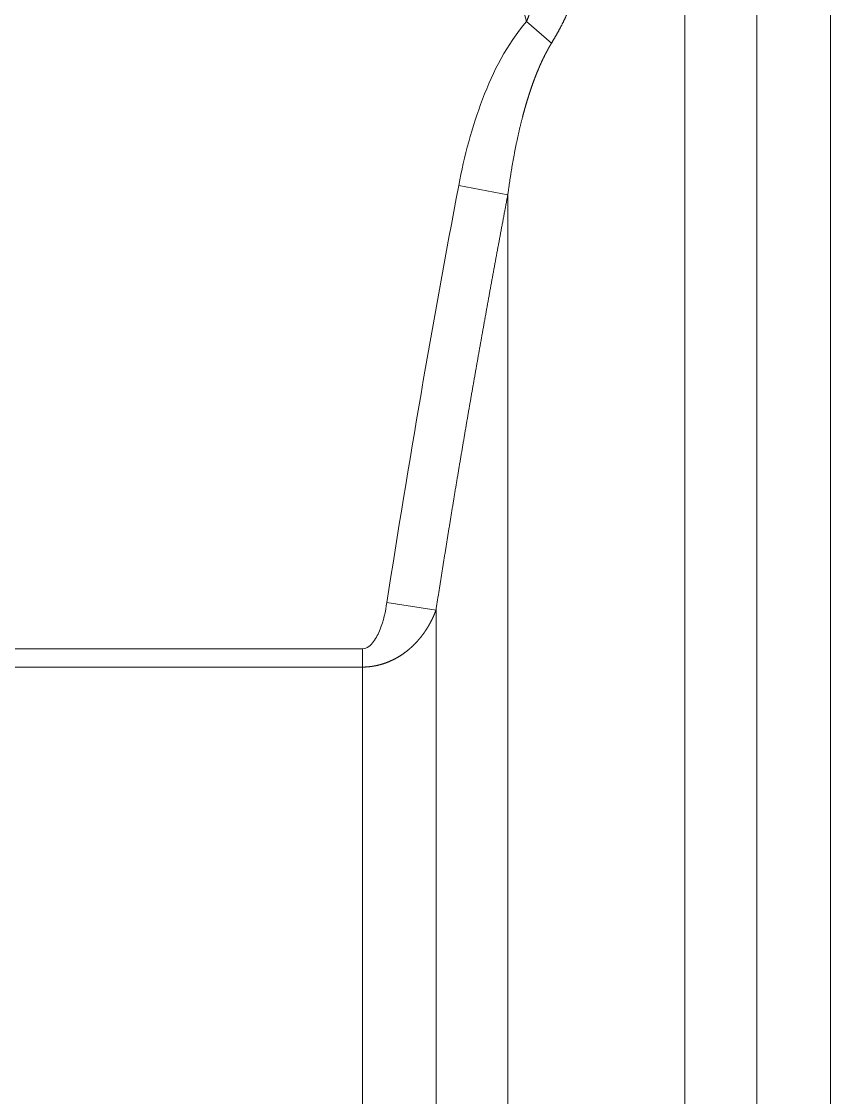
# Model space of a CAD drawing. Header units: millimetres. Extents: x 4664 to 8864, y -38 to 2932.
# Drawn here: x 7968.59 to 7981.71, y 2231.65 to 2249.11 of the extents above; entities that cross this region are included whole.
import ezdxf

# ---------------------------------------------------------------- set-up
doc = ezdxf.new("R2010")
doc.units = ezdxf.units.MM

msp = doc.modelspace()

# ---------------------------------------------------------------- linework, layer by layer
at = {"lineweight": 5}
for p, q in [((7979.355, 2217.773), (7979.355, 2274.057)), ((7981.715, 2217.553), (7981.715, 2271.134)), ((7980.52, 2218.747), (7980.52, 2270.722)), ((7976.786, 2249.114), (7977.19, 2248.762)), ((7975.685, 2246.452), (7976.482, 2246.302)), ((7976.482, 2217.773), (7976.482, 2246.302)), ((7975.317, 2239.559), (7974.52, 2239.682)), ((7975.317, 2239.559), (7975.317, 2218.747)), ((7963.066, 2238.931), (7974.122, 2238.931)), ((7974.122, 2217.553), (7974.122, 2238.931)), ((7974.122, 2238.634), (7963.066, 2238.634))]:
    msp.add_line(p, q, dxfattribs=at)
msp.add_arc((7968.777, 2247.049), 8.271, 14.4585, 90, dxfattribs=at)
for points, knots in [([(7977.397, 2252.191), (7977.398, 2252.189), (7977.4, 2252.183), (7977.403, 2252.176), (7977.406, 2252.168), (7977.409, 2252.16), (7977.412, 2252.153), (7977.416, 2252.145), (7977.419, 2252.137), (7977.422, 2252.129), (7977.425, 2252.122), (7977.428, 2252.114), (7977.431, 2252.106), (7977.434, 2252.098), (7977.437, 2252.09), (7977.44, 2252.083), (7977.443, 2252.075), (7977.446, 2252.067), (7977.449, 2252.059), (7977.452, 2252.051), (7977.455, 2252.043), (7977.458, 2252.035), (7977.461, 2252.027), (7977.463, 2252.019), (7977.466, 2252.011), (7977.469, 2252.003), (7977.472, 2251.995), (7977.475, 2251.987), (7977.478, 2251.979), (7977.48, 2251.97), (7977.483, 2251.962), (7977.486, 2251.954), (7977.489, 2251.946), (7977.492, 2251.938), (7977.494, 2251.93), (7977.497, 2251.921), (7977.5, 2251.913), (7977.502, 2251.905), (7977.505, 2251.897), (7977.508, 2251.888), (7977.51, 2251.88), (7977.513, 2251.872), (7977.516, 2251.864), (7977.518, 2251.855), (7977.521, 2251.847), (7977.523, 2251.838), (7977.526, 2251.83), (7977.528, 2251.822), (7977.531, 2251.813), (7977.534, 2251.805), (7977.536, 2251.796), (7977.538, 2251.788), (7977.541, 2251.779), (7977.543, 2251.771), (7977.546, 2251.762), (7977.548, 2251.754), (7977.551, 2251.745), (7977.553, 2251.737), (7977.555, 2251.728), (7977.558, 2251.719), (7977.56, 2251.711), (7977.563, 2251.702), (7977.565, 2251.694), (7977.567, 2251.685), (7977.569, 2251.676), (7977.572, 2251.668), (7977.574, 2251.659), (7977.576, 2251.65), (7977.578, 2251.641), (7977.581, 2251.633), (7977.583, 2251.624), (7977.585, 2251.615), (7977.587, 2251.606), (7977.589, 2251.597), (7977.591, 2251.589), (7977.594, 2251.58), (7977.596, 2251.571), (7977.598, 2251.562), (7977.6, 2251.553), (7977.602, 2251.544), (7977.604, 2251.535), (7977.606, 2251.526), (7977.608, 2251.517), (7977.61, 2251.509), (7977.612, 2251.5), (7977.614, 2251.491), (7977.616, 2251.482), (7977.618, 2251.473), (7977.62, 2251.463), (7977.622, 2251.454), (7977.624, 2251.445), (7977.625, 2251.436), (7977.627, 2251.427), (7977.629, 2251.418), (7977.631, 2251.409), (7977.633, 2251.4), (7977.635, 2251.391), (7977.643, 2251.348), (7977.657, 2251.272), (7977.674, 2251.162), (7977.688, 2251.053), (7977.699, 2250.944), (7977.708, 2250.836), (7977.713, 2250.728), (7977.716, 2250.621), (7977.716, 2250.545), (7977.715, 2250.499), (7977.715, 2250.484), (7977.714, 2250.469), (7977.714, 2250.454), (7977.713, 2250.439), (7977.713, 2250.424), (7977.712, 2250.409), (7977.711, 2250.394), (7977.711, 2250.379), (7977.71, 2250.364), (7977.709, 2250.349), (7977.708, 2250.334), (7977.707, 2250.319), (7977.706, 2250.304), (7977.705, 2250.29), (7977.704, 2250.275), (7977.703, 2250.26), (7977.701, 2250.245), (7977.7, 2250.231), (7977.699, 2250.216), (7977.697, 2250.202), (7977.696, 2250.187), (7977.694, 2250.173), (7977.692, 2250.158), (7977.691, 2250.144), (7977.689, 2250.129), (7977.687, 2250.115), (7977.685, 2250.101), (7977.683, 2250.086), (7977.681, 2250.072), (7977.679, 2250.058), (7977.677, 2250.044), (7977.675, 2250.03), (7977.673, 2250.015), (7977.671, 2250.001), (7977.668, 2249.987), (7977.666, 2249.973), (7977.663, 2249.959), (7977.661, 2249.945), (7977.658, 2249.931), (7977.656, 2249.917), (7977.653, 2249.904), (7977.65, 2249.89), (7977.647, 2249.876), (7977.645, 2249.862), (7977.642, 2249.848), (7977.639, 2249.835), (7977.636, 2249.821), (7977.633, 2249.807), (7977.629, 2249.794), (7977.626, 2249.78), (7977.623, 2249.767), (7977.62, 2249.753), (7977.616, 2249.74), (7977.613, 2249.726), (7977.609, 2249.713), (7977.606, 2249.699), (7977.602, 2249.686), (7977.598, 2249.673), (7977.595, 2249.659), (7977.591, 2249.646), (7977.587, 2249.633), (7977.583, 2249.619), (7977.579, 2249.606), (7977.575, 2249.593), (7977.571, 2249.58), (7977.567, 2249.567), (7977.563, 2249.554), (7977.559, 2249.541), (7977.554, 2249.527), (7977.55, 2249.514), (7977.546, 2249.501), (7977.541, 2249.489), (7977.537, 2249.476), (7977.532, 2249.463), (7977.527, 2249.45), (7977.523, 2249.437), (7977.518, 2249.424), (7977.513, 2249.411), (7977.508, 2249.399), (7977.504, 2249.386), (7977.499, 2249.373), (7977.494, 2249.36), (7977.489, 2249.348), (7977.483, 2249.335), (7977.478, 2249.322), (7977.473, 2249.31), (7977.468, 2249.297), (7977.462, 2249.285), (7977.457, 2249.272), (7977.452, 2249.259), (7977.446, 2249.247), (7977.441, 2249.234), (7977.435, 2249.222), (7977.43, 2249.21), (7977.424, 2249.197), (7977.418, 2249.185), (7977.412, 2249.172), (7977.407, 2249.16), (7977.401, 2249.148), (7977.395, 2249.135), (7977.389, 2249.123), (7977.383, 2249.111), (7977.377, 2249.099), (7977.371, 2249.086), (7977.365, 2249.074), (7977.358, 2249.062), (7977.352, 2249.05), (7977.346, 2249.038), (7977.34, 2249.025), (7977.333, 2249.013), (7977.327, 2249.001), (7977.32, 2248.989), (7977.314, 2248.977), (7977.307, 2248.965), (7977.301, 2248.953), (7977.294, 2248.941), (7977.287, 2248.929), (7977.281, 2248.917), (7977.274, 2248.905), (7977.267, 2248.893), (7977.26, 2248.881), (7977.253, 2248.869), (7977.246, 2248.857), (7977.239, 2248.845), (7977.232, 2248.833), (7977.225, 2248.821), (7977.218, 2248.809), (7977.211, 2248.798), (7977.204, 2248.786), (7977.197, 2248.774), (7977.192, 2248.766), (7977.19, 2248.762)], [0, 0, 0, 0, 0.002507, 0.005016, 0.007526, 0.010038, 0.012552, 0.015067, 0.017584, 0.020103, 0.022624, 0.025146, 0.027671, 0.030197, 0.032725, 0.035254, 0.037786, 0.040319, 0.042854, 0.045391, 0.047929, 0.05047, 0.053013, 0.055557, 0.058103, 0.060651, 0.063201, 0.065753, 0.068307, 0.070863, 0.07342, 0.07598, 0.078542, 0.081105, 0.083671, 0.086238, 0.088808, 0.091379, 0.093953, 0.096528, 0.099106, 0.101685, 0.104267, 0.10685, 0.109436, 0.112024, 0.114614, 0.117205, 0.119799, 0.122396, 0.124994, 0.127594, 0.130197, 0.132801, 0.135408, 0.138017, 0.140628, 0.143241, 0.145856, 0.148474, 0.151094, 0.153716, 0.15634, 0.158966, 0.161595, 0.164226, 0.166859, 0.169494, 0.172131, 0.174771, 0.177413, 0.180058, 0.182705, 0.185354, 0.188005, 0.190658, 0.193314, 0.195973, 0.198633, 0.201296, 0.203961, 0.206629, 0.209299, 0.211972, 0.214646, 0.217323, 0.220003, 0.222685, 0.225369, 0.228056, 0.230746, 0.233437, 0.236131, 0.238828, 0.241527, 0.244229, 0.246933, 0.249639, 0.282019, 0.314044, 0.34573, 0.377091, 0.408141, 0.438899, 0.469379, 0.499599, 0.503922, 0.508233, 0.512533, 0.516822, 0.521101, 0.525368, 0.529625, 0.533871, 0.538107, 0.542332, 0.546546, 0.55075, 0.554944, 0.559127, 0.5633, 0.567463, 0.571615, 0.575758, 0.57989, 0.584013, 0.588125, 0.592228, 0.596321, 0.600404, 0.604477, 0.608541, 0.612595, 0.61664, 0.620675, 0.624701, 0.628718, 0.632725, 0.636723, 0.640712, 0.644692, 0.648663, 0.652626, 0.656579, 0.660524, 0.664459, 0.668387, 0.672305, 0.676216, 0.680117, 0.684011, 0.687896, 0.691773, 0.695642, 0.699503, 0.703356, 0.707201, 0.711038, 0.714867, 0.718689, 0.722503, 0.726309, 0.730108, 0.7339, 0.737684, 0.741461, 0.745231, 0.748994, 0.75275, 0.7565, 0.760242, 0.763977, 0.767706, 0.771428, 0.775144, 0.778854, 0.782557, 0.786253, 0.789944, 0.793628, 0.797307, 0.80098, 0.804646, 0.808307, 0.811963, 0.815613, 0.819257, 0.822896, 0.82653, 0.830158, 0.833781, 0.8374, 0.841013, 0.844622, 0.848225, 0.851824, 0.855419, 0.859009, 0.862594, 0.866175, 0.869752, 0.873325, 0.876894, 0.880459, 0.88402, 0.887577, 0.891131, 0.894681, 0.898227, 0.90177, 0.90531, 0.908847, 0.912381, 0.915911, 0.919439, 0.922964, 0.926486, 0.930006, 0.933523, 0.937037, 0.94055, 0.94406, 0.947568, 0.951074, 0.954578, 0.95808, 0.96158, 0.965079, 0.968577, 0.972073, 0.975567, 0.97906, 0.982553, 0.986044, 0.989534, 0.993023, 0.996512, 1, 1, 1, 1]), ([(7976.786, 2249.114), (7976.787, 2249.116), (7976.788, 2249.12), (7976.791, 2249.126), (7976.793, 2249.133), (7976.796, 2249.139), (7976.798, 2249.145), (7976.801, 2249.151), (7976.803, 2249.158), (7976.805, 2249.164), (7976.808, 2249.17), (7976.81, 2249.176), (7976.813, 2249.183), (7976.815, 2249.189), (7976.817, 2249.195), (7976.82, 2249.201), (7976.822, 2249.207), (7976.824, 2249.214), (7976.826, 2249.22), (7976.829, 2249.226), (7976.831, 2249.232), (7976.833, 2249.238), (7976.835, 2249.244), (7976.838, 2249.25), (7976.84, 2249.256), (7976.842, 2249.263), (7976.844, 2249.269), (7976.846, 2249.275), (7976.848, 2249.281), (7976.85, 2249.287), (7976.852, 2249.293), (7976.855, 2249.299), (7976.857, 2249.305), (7976.859, 2249.311), (7976.861, 2249.317), (7976.863, 2249.323), (7976.865, 2249.328), (7976.867, 2249.334), (7976.869, 2249.34), (7976.871, 2249.346), (7976.873, 2249.352), (7976.875, 2249.358), (7976.876, 2249.364), (7976.878, 2249.37), (7976.88, 2249.375), (7976.882, 2249.381), (7976.884, 2249.387), (7976.886, 2249.393), (7976.888, 2249.399), (7976.889, 2249.404), (7976.891, 2249.41), (7976.893, 2249.416), (7976.895, 2249.422), (7976.897, 2249.427), (7976.898, 2249.433), (7976.9, 2249.439), (7976.902, 2249.444), (7976.903, 2249.45), (7976.905, 2249.456), (7976.907, 2249.461), (7976.908, 2249.467), (7976.91, 2249.472), (7976.912, 2249.478), (7976.913, 2249.484), (7976.915, 2249.489), (7976.916, 2249.495), (7976.918, 2249.5), (7976.919, 2249.506), (7976.921, 2249.511), (7976.923, 2249.517), (7976.924, 2249.522), (7976.925, 2249.528), (7976.927, 2249.533), (7976.928, 2249.538), (7976.93, 2249.544), (7976.931, 2249.549), (7976.933, 2249.555), (7976.934, 2249.56), (7976.935, 2249.565), (7976.937, 2249.571), (7976.938, 2249.576), (7976.94, 2249.581), (7976.941, 2249.587), (7976.942, 2249.592), (7976.943, 2249.597), (7976.945, 2249.602), (7976.946, 2249.608), (7976.947, 2249.613), (7976.949, 2249.618), (7976.95, 2249.623), (7976.951, 2249.628), (7976.952, 2249.634), (7976.953, 2249.639), (7976.955, 2249.644), (7976.956, 2249.649), (7976.957, 2249.654), (7976.958, 2249.659), (7976.959, 2249.664), (7976.96, 2249.669), (7976.961, 2249.674), (7976.962, 2249.679), (7976.963, 2249.684), (7976.965, 2249.689), (7976.966, 2249.694), (7976.967, 2249.699), (7976.968, 2249.704), (7976.969, 2249.709), (7976.97, 2249.714), (7976.971, 2249.719), (7976.972, 2249.724), (7976.972, 2249.729), (7976.973, 2249.734), (7976.974, 2249.738), (7976.975, 2249.743), (7976.976, 2249.748), (7976.977, 2249.753), (7976.978, 2249.758), (7976.979, 2249.762), (7976.98, 2249.767), (7976.98, 2249.772), (7976.981, 2249.777), (7976.982, 2249.781), (7976.983, 2249.786), (7976.984, 2249.791), (7976.984, 2249.795), (7976.985, 2249.8), (7976.986, 2249.805), (7976.987, 2249.809), (7976.987, 2249.814), (7976.988, 2249.818), (7976.989, 2249.823), (7976.99, 2249.827), (7976.99, 2249.832), (7976.991, 2249.837), (7976.992, 2249.841), (7976.992, 2249.846), (7976.993, 2249.85), (7976.993, 2249.854), (7976.994, 2249.859), (7976.995, 2249.863), (7976.995, 2249.868), (7976.996, 2249.872), (7976.996, 2249.876), (7976.997, 2249.881), (7976.997, 2249.885), (7976.998, 2249.889), (7976.999, 2249.894), (7977, 2249.909), (7977.003, 2249.934), (7977.007, 2249.971), (7977.009, 2250.007), (7977.012, 2250.044), (7977.014, 2250.082), (7977.015, 2250.12), (7977.016, 2250.158), (7977.016, 2250.197), (7977.015, 2250.236), (7977.014, 2250.275), (7977.013, 2250.315), (7977.01, 2250.355), (7977.008, 2250.395), (7977.004, 2250.436), (7977, 2250.477), (7976.995, 2250.518), (7976.99, 2250.56), (7976.984, 2250.601), (7976.977, 2250.644), (7976.97, 2250.684), (7976.963, 2250.724), (7976.955, 2250.763), (7976.946, 2250.805), (7976.936, 2250.848), (7976.926, 2250.892), (7976.914, 2250.939), (7976.901, 2250.988), (7976.886, 2251.038), (7976.871, 2251.09), (7976.854, 2251.144), (7976.835, 2251.199), (7976.816, 2251.256), (7976.794, 2251.315), (7976.771, 2251.375), (7976.751, 2251.425), (7976.734, 2251.465), (7976.722, 2251.493), (7976.71, 2251.521), (7976.697, 2251.548), (7976.685, 2251.575), (7976.673, 2251.601), (7976.661, 2251.627), (7976.649, 2251.652), (7976.638, 2251.676), (7976.626, 2251.7), (7976.614, 2251.723), (7976.603, 2251.746), (7976.591, 2251.768), (7976.58, 2251.789), (7976.569, 2251.81), (7976.557, 2251.831), (7976.547, 2251.85), (7976.536, 2251.87), (7976.525, 2251.889), (7976.515, 2251.907), (7976.504, 2251.925), (7976.494, 2251.942), (7976.484, 2251.958), (7976.475, 2251.975), (7976.465, 2251.99), (7976.456, 2252.005), (7976.447, 2252.02), (7976.438, 2252.034), (7976.43, 2252.048), (7976.421, 2252.061), (7976.413, 2252.073), (7976.405, 2252.086), (7976.398, 2252.097), (7976.39, 2252.108), (7976.385, 2252.116), (7976.383, 2252.119)], [0, 0, 0, 0, 0.002068, 0.004131, 0.00619, 0.008244, 0.010293, 0.012338, 0.014378, 0.016413, 0.018443, 0.020469, 0.02249, 0.024507, 0.026518, 0.028525, 0.030527, 0.032525, 0.034517, 0.036505, 0.038488, 0.040467, 0.04244, 0.044409, 0.046373, 0.048333, 0.050287, 0.052237, 0.054182, 0.056122, 0.058058, 0.059989, 0.061914, 0.063835, 0.065752, 0.067663, 0.06957, 0.071472, 0.073369, 0.075261, 0.077148, 0.079031, 0.080908, 0.082781, 0.084649, 0.086512, 0.08837, 0.090224, 0.092072, 0.093916, 0.095755, 0.097589, 0.099418, 0.101242, 0.103061, 0.104876, 0.106685, 0.10849, 0.110289, 0.112084, 0.113874, 0.115659, 0.117439, 0.119214, 0.120985, 0.12275, 0.12451, 0.126266, 0.128016, 0.129762, 0.131503, 0.133238, 0.134969, 0.136695, 0.138416, 0.140131, 0.141842, 0.143548, 0.145249, 0.146945, 0.148636, 0.150322, 0.152003, 0.15368, 0.155351, 0.157017, 0.158678, 0.160334, 0.161985, 0.163631, 0.165272, 0.166908, 0.168539, 0.170166, 0.171787, 0.173403, 0.175014, 0.17662, 0.17822, 0.179816, 0.181407, 0.182993, 0.184574, 0.18615, 0.18772, 0.189286, 0.190846, 0.192402, 0.193952, 0.195498, 0.197038, 0.198573, 0.200104, 0.201629, 0.203149, 0.204664, 0.206174, 0.207679, 0.209178, 0.210673, 0.212163, 0.213647, 0.215127, 0.216601, 0.21807, 0.219534, 0.220993, 0.222447, 0.223896, 0.22534, 0.226778, 0.228212, 0.22964, 0.231063, 0.232481, 0.233894, 0.235302, 0.236705, 0.238103, 0.239495, 0.240883, 0.242265, 0.243642, 0.245014, 0.246381, 0.247743, 0.249099, 0.250451, 0.261776, 0.273222, 0.284789, 0.296478, 0.30829, 0.320225, 0.332284, 0.344467, 0.356776, 0.36921, 0.38177, 0.394458, 0.407272, 0.420214, 0.433284, 0.446483, 0.45981, 0.473267, 0.486853, 0.500568, 0.512653, 0.525385, 0.538767, 0.5528, 0.567485, 0.582824, 0.598818, 0.615469, 0.632777, 0.650745, 0.669372, 0.688659, 0.708608, 0.729219, 0.750493, 0.760562, 0.77046, 0.780187, 0.789742, 0.799126, 0.808338, 0.817377, 0.826244, 0.834939, 0.843461, 0.85181, 0.859986, 0.867988, 0.875817, 0.883473, 0.890954, 0.898262, 0.905396, 0.912356, 0.919142, 0.925754, 0.932192, 0.938455, 0.944543, 0.950458, 0.956198, 0.961763, 0.967154, 0.97237, 0.977412, 0.982279, 0.986971, 0.991489, 0.995832, 1, 1, 1, 1]), ([(7975.685, 2246.452), (7975.776, 2246.93), (7975.898, 2247.399), (7976.245, 2248.307), (7976.464, 2248.743), (7976.786, 2249.114)], [0, 0, 0, 0, 0.5, 0.5, 1, 1, 1, 1]), ([(7977.19, 2248.762), (7977.189, 2248.76), (7977.186, 2248.756), (7977.183, 2248.75), (7977.179, 2248.744), (7977.175, 2248.738), (7977.172, 2248.732), (7977.168, 2248.726), (7977.165, 2248.72), (7977.161, 2248.714), (7977.158, 2248.708), (7977.154, 2248.702), (7977.151, 2248.696), (7977.147, 2248.689), (7977.144, 2248.683), (7977.14, 2248.677), (7977.137, 2248.67), (7977.133, 2248.664), (7977.13, 2248.658), (7977.126, 2248.651), (7977.123, 2248.645), (7977.119, 2248.638), (7977.116, 2248.632), (7977.112, 2248.625), (7977.109, 2248.619), (7977.105, 2248.612), (7977.102, 2248.605), (7977.098, 2248.599), (7977.095, 2248.592), (7977.091, 2248.585), (7977.088, 2248.579), (7977.084, 2248.572), (7977.081, 2248.565), (7977.077, 2248.558), (7977.074, 2248.551), (7977.07, 2248.544), (7977.067, 2248.537), (7977.064, 2248.53), (7977.06, 2248.523), (7977.057, 2248.516), (7977.053, 2248.509), (7977.05, 2248.502), (7977.047, 2248.495), (7977.043, 2248.488), (7977.04, 2248.48), (7977.036, 2248.473), (7977.033, 2248.466), (7977.03, 2248.458), (7977.026, 2248.451), (7977.023, 2248.444), (7977.019, 2248.436), (7977.016, 2248.429), (7977.013, 2248.421), (7977.009, 2248.414), (7977.006, 2248.406), (7977.003, 2248.399), (7976.999, 2248.391), (7976.996, 2248.384), (7976.993, 2248.376), (7976.989, 2248.368), (7976.986, 2248.36), (7976.983, 2248.353), (7976.979, 2248.345), (7976.976, 2248.337), (7976.973, 2248.329), (7976.97, 2248.321), (7976.966, 2248.313), (7976.963, 2248.305), (7976.96, 2248.297), (7976.956, 2248.289), (7976.953, 2248.281), (7976.95, 2248.273), (7976.947, 2248.265), (7976.943, 2248.257), (7976.94, 2248.249), (7976.937, 2248.241), (7976.934, 2248.232), (7976.93, 2248.224), (7976.927, 2248.216), (7976.924, 2248.207), (7976.921, 2248.199), (7976.918, 2248.191), (7976.914, 2248.182), (7976.911, 2248.174), (7976.908, 2248.165), (7976.905, 2248.157), (7976.902, 2248.148), (7976.899, 2248.14), (7976.895, 2248.131), (7976.892, 2248.122), (7976.889, 2248.114), (7976.886, 2248.105), (7976.883, 2248.096), (7976.88, 2248.087), (7976.877, 2248.079), (7976.873, 2248.07), (7976.87, 2248.061), (7976.867, 2248.052), (7976.864, 2248.043), (7976.861, 2248.034), (7976.858, 2248.025), (7976.855, 2248.016), (7976.852, 2248.007), (7976.849, 2247.998), (7976.846, 2247.989), (7976.843, 2247.979), (7976.84, 2247.97), (7976.837, 2247.961), (7976.834, 2247.952), (7976.831, 2247.943), (7976.828, 2247.933), (7976.825, 2247.924), (7976.822, 2247.914), (7976.819, 2247.905), (7976.816, 2247.896), (7976.813, 2247.886), (7976.81, 2247.877), (7976.807, 2247.867), (7976.804, 2247.857), (7976.801, 2247.848), (7976.798, 2247.838), (7976.795, 2247.829), (7976.792, 2247.819), (7976.789, 2247.809), (7976.786, 2247.799), (7976.783, 2247.79), (7976.78, 2247.78), (7976.777, 2247.77), (7976.774, 2247.76), (7976.772, 2247.75), (7976.769, 2247.74), (7976.766, 2247.73), (7976.763, 2247.72), (7976.76, 2247.71), (7976.757, 2247.7), (7976.754, 2247.69), (7976.752, 2247.68), (7976.749, 2247.67), (7976.746, 2247.659), (7976.743, 2247.649), (7976.74, 2247.639), (7976.738, 2247.629), (7976.735, 2247.618), (7976.732, 2247.608), (7976.729, 2247.597), (7976.726, 2247.587), (7976.724, 2247.577), (7976.72, 2247.562), (7976.715, 2247.543), (7976.709, 2247.519), (7976.703, 2247.495), (7976.697, 2247.471), (7976.691, 2247.447), (7976.685, 2247.422), (7976.679, 2247.398), (7976.673, 2247.373), (7976.667, 2247.348), (7976.661, 2247.323), (7976.656, 2247.298), (7976.65, 2247.272), (7976.644, 2247.247), (7976.639, 2247.221), (7976.633, 2247.195), (7976.628, 2247.169), (7976.622, 2247.142), (7976.617, 2247.116), (7976.611, 2247.089), (7976.606, 2247.062), (7976.6, 2247.035), (7976.595, 2247.008), (7976.59, 2246.98), (7976.585, 2246.953), (7976.579, 2246.925), (7976.574, 2246.897), (7976.569, 2246.869), (7976.564, 2246.841), (7976.559, 2246.812), (7976.554, 2246.784), (7976.549, 2246.755), (7976.545, 2246.726), (7976.54, 2246.697), (7976.535, 2246.667), (7976.53, 2246.638), (7976.526, 2246.608), (7976.521, 2246.578), (7976.516, 2246.548), (7976.512, 2246.518), (7976.507, 2246.488), (7976.503, 2246.457), (7976.499, 2246.426), (7976.494, 2246.395), (7976.49, 2246.364), (7976.486, 2246.333), (7976.483, 2246.312), (7976.482, 2246.302)], [0, 0, 0, 0, 0.002665, 0.00534, 0.008025, 0.01072, 0.013425, 0.01614, 0.018865, 0.0216, 0.024346, 0.027101, 0.029867, 0.032642, 0.035428, 0.038224, 0.04103, 0.043847, 0.046673, 0.04951, 0.052357, 0.055214, 0.058082, 0.06096, 0.063848, 0.066746, 0.069655, 0.072573, 0.075503, 0.078442, 0.081392, 0.084352, 0.087323, 0.090304, 0.093295, 0.096297, 0.099309, 0.102332, 0.105365, 0.108408, 0.111462, 0.114527, 0.117602, 0.120687, 0.123783, 0.126889, 0.130006, 0.133133, 0.136271, 0.139419, 0.142578, 0.145747, 0.148927, 0.152117, 0.155318, 0.15853, 0.161752, 0.164985, 0.168228, 0.171482, 0.174747, 0.178022, 0.181308, 0.184605, 0.187912, 0.19123, 0.194558, 0.197897, 0.201247, 0.204607, 0.207978, 0.21136, 0.214753, 0.218156, 0.22157, 0.224995, 0.22843, 0.231876, 0.235333, 0.2388, 0.242279, 0.245768, 0.249268, 0.252778, 0.2563, 0.259832, 0.263375, 0.266929, 0.270493, 0.274068, 0.277654, 0.281251, 0.284859, 0.288478, 0.292107, 0.295747, 0.299398, 0.30306, 0.306733, 0.310417, 0.314111, 0.317816, 0.321532, 0.325259, 0.328997, 0.332746, 0.336506, 0.340276, 0.344058, 0.34785, 0.351653, 0.355467, 0.359292, 0.363128, 0.366975, 0.370833, 0.374702, 0.378581, 0.382472, 0.386373, 0.390286, 0.394209, 0.398143, 0.402089, 0.406045, 0.410012, 0.41399, 0.417979, 0.421979, 0.42599, 0.430012, 0.434045, 0.438089, 0.442144, 0.44621, 0.450286, 0.454374, 0.458473, 0.462583, 0.466704, 0.470836, 0.474978, 0.479132, 0.483297, 0.487473, 0.49166, 0.495858, 0.500067, 0.509499, 0.518994, 0.528553, 0.538176, 0.547862, 0.557612, 0.567426, 0.577303, 0.587245, 0.59725, 0.607319, 0.617451, 0.627648, 0.637908, 0.648232, 0.65862, 0.669072, 0.679588, 0.690168, 0.700812, 0.711519, 0.722291, 0.733126, 0.744025, 0.754989, 0.766016, 0.777107, 0.788263, 0.799482, 0.810765, 0.822112, 0.833523, 0.844999, 0.856538, 0.868141, 0.879808, 0.891539, 0.903335, 0.915194, 0.927117, 0.939104, 0.951155, 0.963271, 0.97545, 0.987693, 1, 1, 1, 1]), ([(7976.482, 2246.302), (7976.477, 2246.278), (7976.468, 2246.231), (7976.455, 2246.16), (7976.442, 2246.089), (7976.428, 2246.018), (7976.415, 2245.947), (7976.402, 2245.876), (7976.388, 2245.806), (7976.375, 2245.735), (7976.362, 2245.664), (7976.349, 2245.593), (7976.336, 2245.522), (7976.322, 2245.452), (7976.309, 2245.381), (7976.296, 2245.31), (7976.283, 2245.239), (7976.27, 2245.169), (7976.257, 2245.098), (7976.244, 2245.027), (7976.231, 2244.957), (7976.218, 2244.886), (7976.205, 2244.815), (7976.192, 2244.745), (7976.18, 2244.674), (7976.167, 2244.604), (7976.154, 2244.533), (7976.141, 2244.463), (7976.129, 2244.392), (7976.116, 2244.322), (7976.103, 2244.251), (7976.091, 2244.181), (7976.078, 2244.11), (7976.065, 2244.04), (7976.053, 2243.969), (7976.04, 2243.899), (7976.028, 2243.828), (7976.015, 2243.758), (7976.003, 2243.688), (7975.99, 2243.617), (7975.978, 2243.547), (7975.966, 2243.477), (7975.953, 2243.406), (7975.941, 2243.336), (7975.929, 2243.266), (7975.916, 2243.195), (7975.904, 2243.125), (7975.892, 2243.055), (7975.88, 2242.985), (7975.868, 2242.914), (7975.856, 2242.844), (7975.843, 2242.774), (7975.831, 2242.704), (7975.819, 2242.634), (7975.807, 2242.564), (7975.795, 2242.493), (7975.783, 2242.423), (7975.771, 2242.353), (7975.76, 2242.283), (7975.748, 2242.213), (7975.736, 2242.143), (7975.724, 2242.073), (7975.712, 2242.003), (7975.7, 2241.933), (7975.689, 2241.863), (7975.677, 2241.793), (7975.665, 2241.723), (7975.654, 2241.653), (7975.642, 2241.583), (7975.63, 2241.513), (7975.619, 2241.443), (7975.607, 2241.373), (7975.596, 2241.303), (7975.584, 2241.233), (7975.573, 2241.163), (7975.561, 2241.093), (7975.55, 2241.023), (7975.539, 2240.954), (7975.527, 2240.884), (7975.516, 2240.814), (7975.505, 2240.744), (7975.493, 2240.674), (7975.482, 2240.604), (7975.471, 2240.535), (7975.46, 2240.465), (7975.448, 2240.395), (7975.437, 2240.325), (7975.426, 2240.256), (7975.415, 2240.186), (7975.404, 2240.116), (7975.393, 2240.046), (7975.382, 2239.977), (7975.371, 2239.907), (7975.36, 2239.837), (7975.349, 2239.768), (7975.338, 2239.698), (7975.327, 2239.628), (7975.32, 2239.582), (7975.317, 2239.559)], [0, 0, 0, 0, 0.010551, 0.0211, 0.031645, 0.042187, 0.052725, 0.063261, 0.073793, 0.084322, 0.094848, 0.105371, 0.115891, 0.126408, 0.136921, 0.147432, 0.157939, 0.168444, 0.178945, 0.189443, 0.199939, 0.210431, 0.22092, 0.231407, 0.24189, 0.25237, 0.262848, 0.273322, 0.283794, 0.294263, 0.304728, 0.315191, 0.325651, 0.336108, 0.346563, 0.357014, 0.367463, 0.377909, 0.388352, 0.398792, 0.40923, 0.419664, 0.430096, 0.440525, 0.450952, 0.461376, 0.471797, 0.482215, 0.492631, 0.503044, 0.513455, 0.523862, 0.534268, 0.54467, 0.55507, 0.565468, 0.575862, 0.586255, 0.596644, 0.607032, 0.617416, 0.627798, 0.638178, 0.648555, 0.65893, 0.669302, 0.679672, 0.69004, 0.700405, 0.710767, 0.721127, 0.731485, 0.741841, 0.752194, 0.762545, 0.772893, 0.783239, 0.793583, 0.803925, 0.814264, 0.824601, 0.834936, 0.845269, 0.855599, 0.865927, 0.876253, 0.886577, 0.896899, 0.907218, 0.917536, 0.927851, 0.938164, 0.948475, 0.958784, 0.969091, 0.979396, 0.989699, 1, 1, 1, 1]), ([(7974.122, 2238.931), (7974.199, 2238.931), (7974.261, 2238.99), (7974.349, 2239.109), (7974.382, 2239.178), (7974.465, 2239.388), (7974.497, 2239.534), (7974.52, 2239.682)], [0, 0, 0, 0, 0.25, 0.25, 0.5, 0.5, 1, 1, 1, 1]), ([(7975.317, 2239.559), (7975.316, 2239.557), (7975.314, 2239.553), (7975.312, 2239.547), (7975.31, 2239.541), (7975.308, 2239.535), (7975.306, 2239.53), (7975.303, 2239.524), (7975.301, 2239.518), (7975.299, 2239.513), (7975.296, 2239.507), (7975.294, 2239.502), (7975.292, 2239.496), (7975.289, 2239.49), (7975.287, 2239.485), (7975.285, 2239.479), (7975.282, 2239.474), (7975.28, 2239.468), (7975.277, 2239.463), (7975.275, 2239.457), (7975.273, 2239.452), (7975.27, 2239.447), (7975.268, 2239.441), (7975.265, 2239.436), (7975.263, 2239.43), (7975.26, 2239.425), (7975.258, 2239.42), (7975.255, 2239.414), (7975.252, 2239.409), (7975.25, 2239.404), (7975.247, 2239.399), (7975.245, 2239.394), (7975.242, 2239.388), (7975.239, 2239.383), (7975.237, 2239.378), (7975.234, 2239.373), (7975.231, 2239.368), (7975.229, 2239.363), (7975.226, 2239.358), (7975.223, 2239.353), (7975.221, 2239.348), (7975.218, 2239.343), (7975.215, 2239.338), (7975.212, 2239.333), (7975.21, 2239.328), (7975.207, 2239.323), (7975.204, 2239.318), (7975.201, 2239.313), (7975.198, 2239.308), (7975.196, 2239.303), (7975.193, 2239.298), (7975.19, 2239.294), (7975.187, 2239.289), (7975.184, 2239.284), (7975.181, 2239.279), (7975.178, 2239.275), (7975.175, 2239.27), (7975.173, 2239.265), (7975.17, 2239.261), (7975.167, 2239.256), (7975.164, 2239.251), (7975.161, 2239.247), (7975.158, 2239.242), (7975.155, 2239.238), (7975.152, 2239.233), (7975.149, 2239.229), (7975.146, 2239.224), (7975.143, 2239.22), (7975.14, 2239.215), (7975.137, 2239.211), (7975.134, 2239.206), (7975.131, 2239.202), (7975.128, 2239.198), (7975.125, 2239.193), (7975.122, 2239.189), (7975.119, 2239.185), (7975.116, 2239.18), (7975.112, 2239.176), (7975.109, 2239.172), (7975.106, 2239.167), (7975.103, 2239.163), (7975.1, 2239.159), (7975.097, 2239.155), (7975.094, 2239.151), (7975.091, 2239.147), (7975.087, 2239.142), (7975.084, 2239.138), (7975.081, 2239.134), (7975.078, 2239.13), (7975.075, 2239.126), (7975.072, 2239.122), (7975.068, 2239.118), (7975.065, 2239.114), (7975.062, 2239.11), (7975.059, 2239.106), (7975.056, 2239.102), (7975.052, 2239.099), (7975.049, 2239.095), (7975.046, 2239.091), (7975.043, 2239.087), (7975.04, 2239.083), (7975.036, 2239.079), (7975.033, 2239.076), (7975.03, 2239.072), (7975.027, 2239.068), (7975.023, 2239.064), (7975.02, 2239.061), (7975.017, 2239.057), (7975.014, 2239.053), (7975.01, 2239.05), (7975.007, 2239.046), (7975.004, 2239.042), (7975, 2239.039), (7974.997, 2239.035), (7974.994, 2239.032), (7974.99, 2239.028), (7974.987, 2239.025), (7974.984, 2239.021), (7974.981, 2239.018), (7974.977, 2239.014), (7974.974, 2239.011), (7974.971, 2239.008), (7974.967, 2239.004), (7974.964, 2239.001), (7974.961, 2238.998), (7974.957, 2238.994), (7974.954, 2238.991), (7974.951, 2238.988), (7974.947, 2238.984), (7974.944, 2238.981), (7974.941, 2238.978), (7974.937, 2238.975), (7974.934, 2238.971), (7974.93, 2238.968), (7974.927, 2238.965), (7974.924, 2238.962), (7974.92, 2238.959), (7974.917, 2238.956), (7974.914, 2238.953), (7974.91, 2238.95), (7974.907, 2238.947), (7974.904, 2238.944), (7974.9, 2238.941), (7974.897, 2238.938), (7974.893, 2238.935), (7974.89, 2238.932), (7974.887, 2238.929), (7974.882, 2238.925), (7974.875, 2238.919), (7974.867, 2238.912), (7974.859, 2238.906), (7974.851, 2238.899), (7974.843, 2238.893), (7974.834, 2238.886), (7974.826, 2238.88), (7974.818, 2238.874), (7974.809, 2238.867), (7974.801, 2238.861), (7974.792, 2238.855), (7974.784, 2238.849), (7974.775, 2238.843), (7974.767, 2238.838), (7974.758, 2238.832), (7974.75, 2238.826), (7974.741, 2238.821), (7974.733, 2238.815), (7974.724, 2238.81), (7974.715, 2238.804), (7974.707, 2238.799), (7974.698, 2238.794), (7974.689, 2238.789), (7974.68, 2238.784), (7974.672, 2238.779), (7974.663, 2238.774), (7974.654, 2238.77), (7974.645, 2238.765), (7974.636, 2238.76), (7974.627, 2238.756), (7974.618, 2238.752), (7974.609, 2238.747), (7974.6, 2238.743), (7974.591, 2238.739), (7974.582, 2238.735), (7974.573, 2238.731), (7974.564, 2238.727), (7974.555, 2238.723), (7974.546, 2238.719), (7974.537, 2238.716), (7974.528, 2238.712), (7974.519, 2238.708), (7974.51, 2238.705), (7974.501, 2238.702), (7974.491, 2238.698), (7974.482, 2238.695), (7974.473, 2238.692), (7974.464, 2238.689), (7974.455, 2238.686), (7974.446, 2238.683), (7974.436, 2238.681), (7974.427, 2238.678), (7974.418, 2238.675), (7974.409, 2238.673), (7974.4, 2238.67), (7974.39, 2238.668), (7974.381, 2238.666), (7974.372, 2238.663), (7974.363, 2238.661), (7974.353, 2238.659), (7974.344, 2238.657), (7974.335, 2238.655), (7974.325, 2238.654), (7974.316, 2238.652), (7974.307, 2238.65), (7974.298, 2238.649), (7974.288, 2238.647), (7974.279, 2238.646), (7974.27, 2238.644), (7974.261, 2238.643), (7974.251, 2238.642), (7974.242, 2238.641), (7974.233, 2238.64), (7974.224, 2238.639), (7974.214, 2238.638), (7974.205, 2238.637), (7974.196, 2238.637), (7974.187, 2238.636), (7974.177, 2238.636), (7974.168, 2238.635), (7974.159, 2238.635), (7974.15, 2238.635), (7974.14, 2238.634), (7974.131, 2238.634), (7974.125, 2238.634), (7974.122, 2238.634)], [0, 0, 0, 0, 0.004074, 0.008139, 0.012194, 0.01624, 0.020276, 0.024303, 0.028321, 0.032329, 0.036328, 0.040318, 0.044298, 0.048269, 0.052231, 0.056183, 0.060126, 0.064059, 0.067984, 0.071899, 0.075804, 0.079701, 0.083588, 0.087465, 0.091334, 0.095193, 0.099043, 0.102883, 0.106715, 0.110537, 0.11435, 0.118153, 0.121947, 0.125732, 0.129508, 0.133275, 0.137032, 0.14078, 0.144519, 0.148249, 0.151969, 0.155681, 0.159383, 0.163076, 0.166759, 0.170434, 0.174099, 0.177756, 0.181403, 0.18504, 0.188669, 0.192289, 0.195899, 0.199501, 0.203093, 0.206676, 0.21025, 0.213815, 0.21737, 0.220917, 0.224455, 0.227983, 0.231503, 0.235013, 0.238514, 0.242006, 0.245489, 0.248964, 0.252429, 0.255885, 0.259332, 0.26277, 0.266199, 0.269619, 0.27303, 0.276431, 0.279824, 0.283208, 0.286583, 0.28995, 0.293307, 0.296655, 0.299994, 0.303324, 0.306645, 0.309958, 0.313261, 0.316556, 0.319842, 0.323118, 0.326386, 0.329645, 0.332895, 0.336136, 0.339369, 0.342592, 0.345807, 0.349013, 0.35221, 0.355398, 0.358577, 0.361748, 0.36491, 0.368063, 0.371207, 0.374342, 0.377469, 0.380587, 0.383696, 0.386796, 0.389888, 0.392971, 0.396045, 0.39911, 0.402167, 0.405215, 0.408255, 0.411285, 0.414307, 0.417321, 0.420325, 0.423322, 0.426309, 0.429288, 0.432258, 0.43522, 0.438173, 0.441117, 0.444053, 0.44698, 0.449899, 0.452809, 0.455711, 0.458604, 0.461489, 0.464365, 0.467232, 0.470091, 0.472942, 0.475784, 0.478618, 0.481443, 0.48426, 0.487068, 0.489868, 0.49266, 0.495443, 0.498218, 0.504826, 0.511413, 0.517979, 0.524523, 0.531047, 0.53755, 0.544032, 0.550493, 0.556934, 0.563355, 0.569756, 0.576137, 0.582498, 0.58884, 0.595162, 0.601464, 0.607748, 0.614013, 0.620258, 0.626485, 0.632694, 0.638884, 0.645056, 0.65121, 0.657346, 0.663465, 0.669565, 0.675649, 0.681716, 0.687765, 0.693798, 0.699814, 0.705813, 0.711796, 0.717764, 0.723715, 0.72965, 0.73557, 0.741475, 0.747365, 0.753239, 0.759099, 0.764944, 0.770775, 0.776591, 0.782394, 0.788183, 0.793958, 0.799719, 0.805468, 0.811203, 0.816926, 0.822636, 0.828334, 0.834019, 0.839693, 0.845355, 0.851005, 0.856644, 0.862271, 0.867888, 0.873494, 0.87909, 0.884676, 0.890251, 0.895817, 0.901373, 0.906919, 0.912457, 0.917985, 0.923505, 0.929017, 0.93452, 0.940015, 0.945502, 0.950982, 0.956455, 0.96192, 0.967379, 0.972831, 0.978276, 0.983716, 0.98915, 0.994577, 1, 1, 1, 1])]:
    msp.add_open_spline(points, degree=3, knots=knots, dxfattribs=at)
msp.add_open_spline([(7974.52, 2239.682), (7974.87, 2241.945), (7975.26, 2244.202), (7975.685, 2246.452)], degree=3, dxfattribs=at)

doc.saveas('drawing.dxf')
